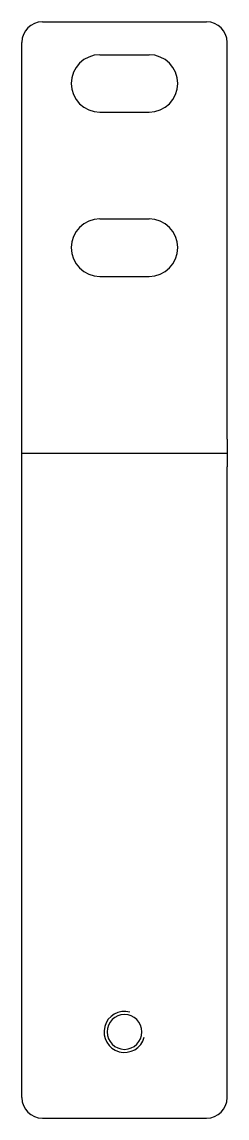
# Model space of a CAD drawing. Header units: metres. Extents: x -25 to 25, y -134 to 134.
import ezdxf

# ---------------------------------------------------------------- set-up
doc = ezdxf.new("R2010")
doc.units = ezdxf.units.M
doc.layers.add('GIECIE', color=6, linetype='Continuous')

msp = doc.modelspace()

# ---------------------------------------------------------------- linework, layer by layer
at = {"color": 7, "linetype": 'Continuous'}
for p, q in [((-20, 133.53), (20, 133.53)), ((-25, 31.85), (-25, 128.53)), ((25, 31.85), (25, 128.53)), ((-6, 125.53), (6, 125.53)), ((-6, 111.53), (6, 111.53)), ((-6, 85.53), (6, 85.53)), ((-6, 71.53), (6, 71.53)), ((-25, 25.15), (-25, 31.85)), ((25, 31.85), (25, 25.15)), ((-25, -128.53), (-25, 25.15)), ((25, -128.53), (25, 25.15)), ((-20, -133.53), (20, -133.53))]:
    msp.add_line(p, q, dxfattribs=at)
at = {"color": 7, "linetype": 'Continuous', "extrusion": (0, 0, -1)}
msp.add_circle((0, -112.53), 4.25, dxfattribs=at)
at = {"color": 7, "linetype": 'Continuous'}
for centre, radius, start, end in [((-20, 128.53), 5, 90, 180), ((20, 128.53), 5, 0, 90), ((-6, 118.53), 7, 90, -90), ((6, 118.53), 7, -90, 90), ((-6, 78.53), 7, 90, -90), ((6, 78.53), 7, -90, 90), ((0, -112.53), 5, 75, -15), ((-20, -128.53), 5, 180, -90), ((20, -128.53), 5, -90, 0)]:
    msp.add_arc(centre, radius, start, end, dxfattribs=at)
at = {"layer": 'GIECIE', "color": 6}
msp.add_line((-25, 28.5), (25, 28.5), dxfattribs=at)

doc.saveas('drawing.dxf')
